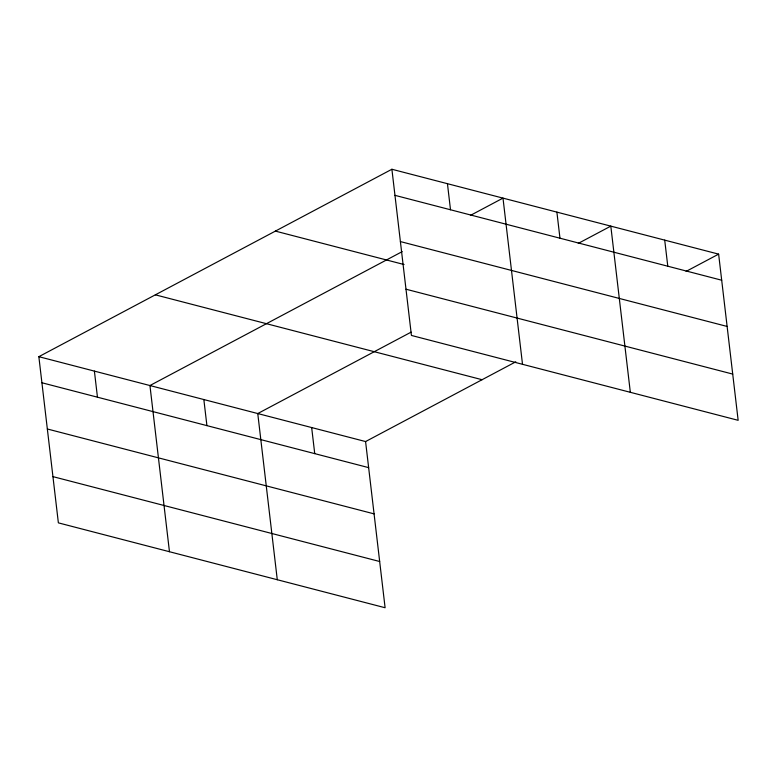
<?xml version="1.0" encoding="UTF-8"?>
<svg xmlns="http://www.w3.org/2000/svg" width="777" height="777" viewBox="0 0 777 777"><rect width="100%" height="100%" fill="white"/><g stroke="black" fill="none" stroke-linecap="round" stroke-linejoin="round"><path stroke-width="1.17" d="M38.85 356.682L365.578 441.559L385.101 607.74L58.372 522.863L38.85 356.682L391.899 169.26L718.628 254.137L738.15 420.318L411.421 335.441L391.899 169.26M402.224 251.612L149.942 385.538L169.464 551.719M470.444 215.394L502.991 198.116L522.513 364.296M411.12 332.138L257.76 413.549L277.282 579.729M578.273 243.395L610.809 226.126L630.332 392.307M365.578 441.559L515.782 361.82M686.091 271.406L718.628 254.137M394.959 195.338L721.687 280.215M400.398 241.579L727.126 326.447M275.388 231.109L404.059 264.53M405.992 289.209L732.721 374.087M155.351 294.833L482.09 379.71M41.909 382.76L368.648 467.637M47.348 428.991L374.077 513.869M52.943 476.631L379.671 561.509M664.714 240.132L667.783 266.21M556.895 212.121L559.964 238.209M447.445 183.693L450.505 209.771M311.664 427.554L314.734 453.632M203.846 399.543L206.915 425.621M94.396 371.105L97.455 397.193"/></g></svg>
